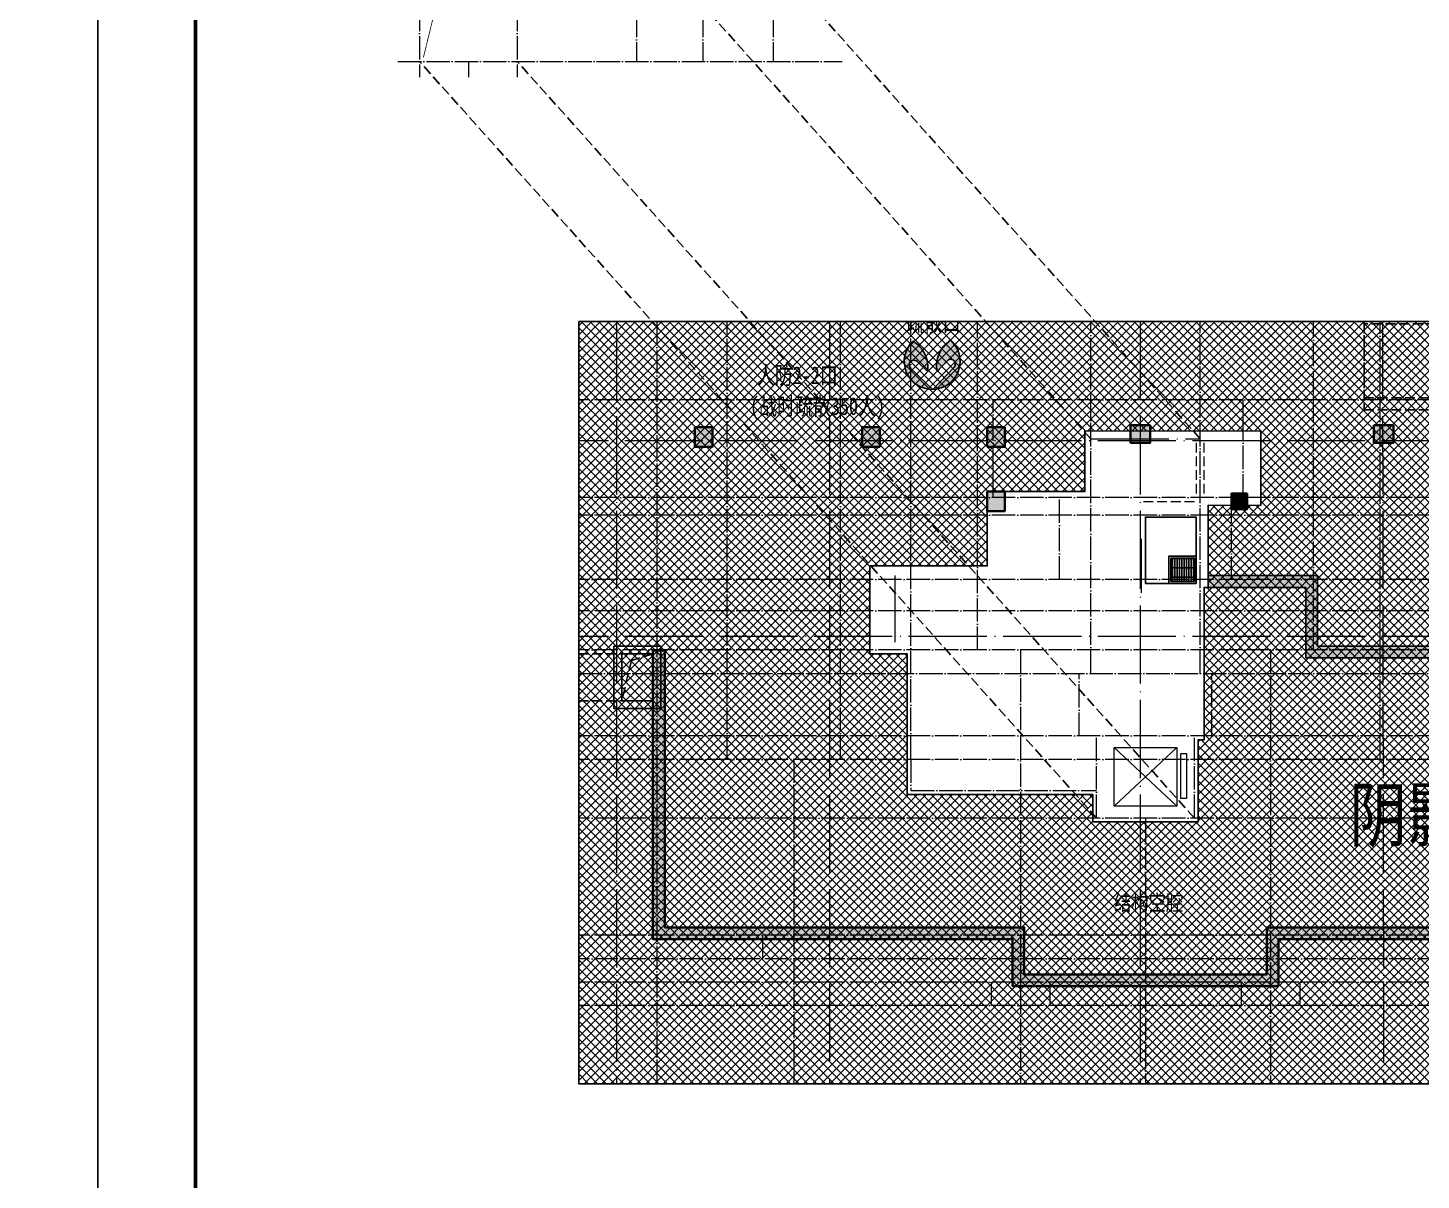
# Model space of a CAD drawing. Extents: x -518115 to 389031, y -231062 to 1628073.
# Drawn here: x -2774 to 32868, y 735166 to 764643 of the extents above; entities that cross this region are included whole.
import ezdxf
from ezdxf.xclip import XClip

# ---------------------------------------------------------------- set-up
doc = ezdxf.new("R2010")
doc.units = 0
doc.header["$LTSCALE"] = 1000
doc.header["$MEASUREMENT"] = 0
doc.header["$XCLIPFRAME"] = 0
for name, pattern in [('#P_--_20B1_001_t3$0$DASH', [0.35, 0.25, -0.1]), ('__DASH', [0.35, 0.25, -0.1]), ('DASH', [0.35, 0.25, -0.1]), ('DOTE', [2.4200000000000004, 2, -0.2, 0.02, -0.2]), ('HIDDEN', [0.375, 0.25, -0.125])]:
    doc.linetypes.add(name, pattern=pattern)
for name, color, linetype in [('0-R-口部编号', 211, 'Continuous'), ('0-R-风井', 2, 'Continuous'), ('0-R疏散口', 20, 'Continuous'), ('0-R防护单元标注', 2, 'Continuous'), ('HS-A-停车位（标准）', 9, 'Continuous'), ('S-砼墙', 40, 'Continuous'), ('text', 7, 'Continuous'), ('人防集水坑', 11, 'Continuous'), ('图框', 140, 'Continuous'), ('审核', 1, 'Continuous'), ('排水', 155, 'Continuous'), ('疏散口', 20, 'Continuous')]:
    doc.layers.add(name, color=color, linetype=linetype)
for name, color, linetype, lineweight in [('3.5方案汇报，与郭总、侯月琴确定户型_t8$0$STAIR', 2, 'Continuous', 18), ('DOTE', 19, 'DOTE', 9), ('PUB_HATCH', 8, 'Continuous', 9), ('STAIR', 2, 'Continuous', 18), ('WINDOW', 144, 'Continuous', 15), ('填充', 251, 'Continuous', 5), ('平面-看线', 45, 'Continuous', 15), ('砼柱', 2, 'Continuous', 35)]:
    doc.layers.add(name, color=color, linetype=linetype, lineweight=lineweight)
doc.layers.add('yichutu', color=7, linetype='Continuous', true_color=0xffffff, plot=False)
doc.styles.add('-宋体', font='', dxfattribs={"width": 0.8})
doc.styles.add('黑体', font='')
doc.styles.get('-宋体').set_extended_font_data('SimSun')
doc.styles.get('黑体').set_extended_font_data('SimHei')

# ---------------------------------------------------------------- blocks, each defined once
blk = doc.blocks.new('A$C27F3146B')
at = {"layer": '填充'}
h = blk.add_hatch(dxfattribs=at)
h.set_pattern_fill('ANSI37', color=196, scale=100, style=0)
h.set_pattern_definition([(45, (794705.0482087337, -474761.836884725), (-112.2532015133644, 112.2532015133644), []), (135, (794705.0482087337, -474761.836884725), (-112.2532015133644, -112.2532015133644), [])])
h.paths.add_polyline_path([(-43549.98705723765, 15149.9976225131), (-43549.98705724615, 13249.99742046313), (-46550.0768623678, 13249.99742046394), (-46550.07686237048, 11000.01296610897), (-45599.9038010895, 10999.9808591574), (-45599.96154220041, 7400.037170216208), (-40849.98584681842, 7399.973180385074), (-40849.98951170268, 6700.005560455495), (-38149.98714678036, 6700.004302151501), (-38149.98469400604, 8800.065047275042), (-37999.93440811674, 8799.93633044837), (-37999.93702460511, 12699.94368627027), (-37899.99026455986, 12700.05124406388), (-37899.9853567289, 14799.9976548811), (-36550.23439536814, 14797.83500045375), (-36550.24305020669, 16694.58384923893), (-41049.98717352166, 16701.81389186496), (-41049.98716781393, 15150.00141426676)], flags=16)
h.paths.add_polyline_path([(-53999.98686754133, 19499.99999882316), (0, 19499.99999882316), (0, 0), (-53999.98686754133, 0)])
at = {"layer": '填充', "color": 196}
for points in [[(-53999.98686754133, 19499.99999882316), (0, 19499.99999882316), (0, 0), (-53999.98686754133, 0)], [(-43549.98705723765, 15149.9976225131), (-43549.98705724615, 13249.99742046313), (-46550.0768623678, 13249.99742046394), (-46550.07686237048, 11000.01296610897), (-45599.9038010895, 10999.9808591574), (-45599.96154220041, 7400.037170216208), (-40849.98584681842, 7399.973180385074), (-40849.98951170268, 6700.005560455495), (-38149.98714678036, 6700.004302151501), (-38149.98469400604, 8800.065047275042), (-37999.93440811674, 8799.93633044837), (-37999.93702460511, 12699.94368627027), (-37899.99026455986, 12700.05124406388), (-37899.9853567289, 14799.9976548811), (-36550.23439536814, 14797.83500045375), (-36550.24305020669, 16694.58384923893), (-41049.98717352166, 16701.81389186496), (-41049.98716781393, 15150.00141426676)]]:
    blk.add_lwpolyline(points, close=True, dxfattribs=at)
blk = doc.blocks.new('A$C1DD019F9')
at = {"layer": '疏散口'}
h = blk.add_hatch(color=256, dxfattribs=at)
edge = h.paths.add_edge_path()
edge.add_line((1657.837590239942, 3315.723901660649), (367.3306208625436, 2025.216944172512))
edge.add_arc((562.7390984487897, 1829.808464785995), 276.3493204781321, 134.999999736071, 315.0000450135555)
edge.add_line((758.1477304548025, 1634.400139819365), (1381.488251060247, 2257.740654682275))
edge.add_arc((-487.2515846193137, 1989.868379143272), 1887.841129295078, -24.12321173134552, 8.157426411511608, ccw=False)
edge.add_arc((-487.2518275084583, 1989.868449001487), 1887.841379523462, 303.5961554791981, 335.8767893464231, ccw=False)
edge.add_arc((1657.83757689014, 1657.627985069564), 1658.095916591085, 89.99999953869542, 228.4172749558772, ccw=False)
h = blk.add_hatch(color=256, dxfattribs=at)
edge = h.paths.add_edge_path()
edge.add_line((1657.837590239942, 3315.723901660649), (2948.344559617341, 2025.216944172512))
edge.add_arc((2752.936082031095, 1829.808464785995), 276.3493204781321, -135.00004501355562, 45.000000263928996, ccw=False)
edge.add_line((2557.527450025082, 1634.400139819365), (1934.186929419636, 2257.740654682275))
edge.add_arc((3802.926765099197, 1989.868379143272), 1887.841129295078, 171.8425735884883, 204.1232117313454)
edge.add_arc((3802.927007988342, 1989.868449001489), 1887.841379523464, 204.123210653577, 236.403844520802)
edge.add_arc((1657.837603589745, 1657.627985069564), 1658.095916591085, 311.5827250441228, 450.0000004613047)
for points in [[(1657.837590239942, 3315.723901660649), (367.3306208625437, 2025.216944172512, 1.000000395120669), (758.1477304548025, 1634.400139819365), (1381.488251060247, 2257.740654682275, -0.1417897514410627), (1235.721885070204, 1218.307265423704, -0.141789732410033), (557.3581269979476, 417.3751685111782, -0.6899650482418342), (1657.837590239942, 3315.723901660649)], [(1657.837590239942, 3315.723901660649), (2948.344559617341, 2025.216944172512, -1.000000395120669), (2557.527450025082, 1634.400139819365), (1934.186929419636, 2257.740654682275, 0.1417897514410627), (2079.953295409679, 1218.307265423704, 0.141789732410033), (2758.317053481937, 417.3751685111782, 0.6899650482418342), (1657.837590239942, 3315.723901660649)]]:
    blk.add_lwpolyline(points, format="xyb", close=True, dxfattribs=at)
blk = doc.blocks.new('TYUIYOIUO')
at = {"layer": '0-R-风井', "linetype": '__DASH'}
for p, q in [((-176845.2648744954, 752267.982219515), (-172262.26606619, 752267.982219515)), ((-172262.26606619, 752267.982219515), (-172262.26606619, 751067.982219515)), ((-171462.26606619, 752267.982219515), (-172262.26606619, 752267.982219515)), ((-171462.26606619, 751067.982219515), (-171462.26606619, 752267.982219515)), ((-177645.2648744954, 751067.982219515), (-172262.26606619, 751067.982219515)), ((-172262.26606619, 751067.982219515), (-171462.26606619, 751067.982219515)), ((-171462.26606619, 751067.982219515), (-172262.26606619, 751067.982219515))]:
    blk.add_line(p, q, dxfattribs=at)
blk.add_lwpolyline([(-171462.2654039526, 752267.9820795364), (-172010.2674376408, 752096.4550322909), (-172262.26606619, 751067.982219515)], dxfattribs=at)
blk = doc.blocks.new('A$C25A378E3')
at = {"layer": 'HS-A-停车位（标准）', "linetype": 'DASH'}
for p, q in [((299.9288666398497, 4280.200665866025), (299.9276344913524, 4120.200664976728)), ((299.9288666398497, 4280.200665866025), (799.9285807174165, 4280.00894703425)), ((799.9285807174165, 4280.00894703425), (799.9273485837039, 4120.008946264163)), ((1699.929113851395, 4280.193678615266), (1699.927881702897, 4120.19367778569)), ((1699.929113851395, 4280.193678615266), (2199.928827928961, 4280.001959843212)), ((2199.928827928961, 4280.001959843212), (2199.927595795365, 4120.001958953799)), ((299.9276344913524, 4120.200664976728), (799.9273485837039, 4120.008946264163)), ((299.9282505712472, 4200.200665451237), (799.9279646449722, 4200.00894667895)), ((1699.927881702897, 4120.19367778569), (2199.927595795365, 4120.001958953799)), ((1699.928497782676, 4200.193678200361), (2199.928211856517, 4200.001959428308)), ((300.0205537431175, 1700.046125917463), (-199.9740653929766, 2550.049336581258)), ((2200.020893819514, 1700.035927985562), (2700.026429273654, 2550.032717227354))]:
    blk.add_line(p, q, dxfattribs=at)
for points in [[(1.164153218269348e-10, 5499.999999999884), (2499.999999842257, 5499.971898506512), (2499.938176556607, -0.02810114610474557), (-0.06182328553404659, 3.472669050097466e-07)], [(299.9943796824664, 4999.996627852321), (2199.994379562442, 4999.975270717288), (2199.938176575466, -0.02472896687686443), (299.9381766954903, -0.003371831844560802)]]:
    blk.add_lwpolyline(points, close=True, dxfattribs=at)
blk = doc.blocks.new('A$C24B36177')
for points in [[(8033.00957166939, -57549.99999965215), (7583.00957166939, -57549.99999965215), (7583.00957166939, -58049.99999965215), (8033.00957166939, -58049.99999965215)], [(12308.00957166939, -57549.99999965215), (11858.00957166939, -57549.99999965215), (11858.00957166939, -58049.99999965215), (12308.00957166939, -58049.99999965215)], [(15508.00957167544, -57549.99999965215), (15058.00957167544, -57549.99999965215), (15058.00957167544, -58049.99999965215), (15508.00957167544, -58049.99999965215)], [(18725.00000000093, -57499.99999965215), (18725.00000000093, -57949.99999965215), (19225.00000000093, -57949.99999965215), (19225.00000000093, -57499.99999965215)], [(24950.00000000093, -57499.99999965215), (24950.00000000093, -57949.99999965215), (25450.00000000093, -57949.99999965215), (25450.00000000093, -57499.99999965215)], [(15508.00957167544, -59195.67061941), (15058.00957167544, -59195.67061941), (15058.00957167544, -59695.67061941), (15508.00957167544, -59695.67061941)], [(21708.00957167544, -59245.67061941), (21308.00957167544, -59245.67061941), (21308.00957167544, -59645.67061941), (21708.00957167544, -59645.67061941)]]:
    blk.add_hatch(color=1).paths.add_polyline_path(points)
at = {"layer": '砼柱', "color": 1, "lineweight": 35}
for points in [[(8033.00957166939, -57549.99999965215), (7583.00957166939, -57549.99999965215), (7583.00957166939, -58049.99999965215), (8033.00957166939, -58049.99999965215)], [(12308.00957166939, -57549.99999965215), (11858.00957166939, -57549.99999965215), (11858.00957166939, -58049.99999965215), (12308.00957166939, -58049.99999965215)], [(15508.00957167544, -57549.99999965215), (15058.00957167544, -57549.99999965215), (15058.00957167544, -58049.99999965215), (15508.00957167544, -58049.99999965215)], [(18725.00000000093, -57499.99999965215), (18725.00000000093, -57949.99999965215), (19225.00000000093, -57949.99999965215), (19225.00000000093, -57499.99999965215)], [(24950.00000000093, -57499.99999965215), (24950.00000000093, -57949.99999965215), (25450.00000000093, -57949.99999965215), (25450.00000000093, -57499.99999965215)], [(15508.00957167544, -59195.67061941), (15058.00957167544, -59195.67061941), (15058.00957167544, -59695.67061941), (15508.00957167544, -59695.67061941)], [(21708.00957167544, -59245.67061941), (21308.00957167544, -59245.67061941), (21308.00957167544, -59645.67061941), (21708.00957167544, -59645.67061941)]]:
    blk.add_lwpolyline(points, close=True, dxfattribs=at)
blk = doc.blocks.new('FSFSFASFSFESFSEF')
at = {"layer": '人防集水坑', "ltscale": 0.8}
h = blk.add_hatch(dxfattribs=at)
h.set_pattern_fill('GRATE', color=256, scale=75, style=0)
h.set_pattern_definition([(270, (-806039.3574039747, 23438904.07928268), (59.53125, -1.822618869043522e-14), []), (360, (-806039.3574039747, 23438904.07928268), (8.748522416193854e-14, 238.125), [])])
h.paths.add_polyline_path([(286466.5787021541, 761315.5335229017), (287066.5787021541, 761315.5335229017), (287066.5787021541, 760715.5335229017), (286466.5787021541, 760715.5335229017)])
at = {"layer": '人防集水坑'}
for points in [[(287116.5787021541, 760665.5335229017), (286416.5787021541, 760665.5335229017), (286416.5787021541, 761365.5335229017), (287116.5787021541, 761365.5335229017)], [(287066.5787021541, 760715.5335229017), (286466.5787021541, 760715.5335229017), (286466.5787021541, 761315.5335229017), (287066.5787021541, 761315.5335229017)]]:
    blk.add_lwpolyline(points, close=True, dxfattribs=at)
at = {"layer": '排水'}
blk.add_lwpolyline([(285816.5787021536, 760665.5335229018), (287116.5787021536, 760665.5335229018), (287116.5787021534, 762365.5335229018), (285816.5787021534, 762365.5335229018)], close=True, dxfattribs=at)
blk = doc.blocks.new('A$C74D73064')
at = {"layer": 'S-砼墙', "linetype": 'ByBlock'}
h = blk.add_hatch(color=8, dxfattribs=at)
h.dxf.hatch_style = 1
h.paths.add_polyline_path([(120813.0446735102, 23073.58569761738), (120813.0446735102, 22773.58569761738), (123313.0446743382, 22773.58569761738), (123313.0446743382, 20973.58569842193), (132389.0566211405, 20973.58570694039), (132389.0566207754, 21273.58570694039), (123613.0446743382, 21273.58569878701), (123613.0446743382, 23073.58569761738)])
h = blk.add_hatch(color=8, dxfattribs=at)
h.dxf.hatch_style = 1
h.paths.add_polyline_path([(132397.3616232753, 14073.585692161), (122313.0446736768, 14073.58569050278), (122313.0446735204, 12873.58569222968), (116113.0446758429, 12873.58569303458), (116113.0446763914, 14073.58569720155), (106913.0446720375, 14073.58570140856), (106913.0446720375, 21162.71327298798), (106613.0446720375, 21162.71327298798), (106613.0446720375, 13773.5857015457), (115813.0446763444, 13773.5856973395), (115813.0446757958, 12573.58569307462), (122613.0446734813, 12573.58569219057), (122613.0446736377, 13773.58569056494), (132397.3616233373, 13773.585692161)])
at = {"color": 3}
blk.add_lwpolyline([(104713.0339225737, 29573.58821820468), (158713.020790115, 29573.58821820468), (158713.020790115, 10073.58821938152), (104713.0339225737, 10073.58821938152)], close=True, dxfattribs=at)
at = {"color": 251, "true_color": 0x636466}
blk.add_lwpolyline([(115163.0337328773, 25223.58584189462), (115163.0337328688, 23323.58563984465), (112162.9439277472, 23323.58563984546), (112162.9439277445, 21073.60118549049), (113113.1169890255, 21073.56907853892), (113113.0592479146, 17473.62538959773), (117863.0349432966, 17473.56139976659), (117863.0312784123, 16773.59377983701), (120563.0336433346, 16773.59252153302), (120563.036096109, 18873.65326665656), (120713.0863819983, 18873.52454982989), (120713.0837655099, 22773.53190565179), (120813.0305255551, 22773.6394634454), (120813.0354333861, 24873.58587426262), (122162.7863947469, 24871.42321983527), (122162.7777399083, 26768.17206862045), (117663.0336165933, 26775.40211124648), (117663.0336223011, 25223.58963364828)], close=True, dxfattribs=at)
at = {"layer": '3.5方案汇报，与郭总、侯月琴确定户型_t8$0$STAIR'}
for p, q in [((120013.0339389598, 18673.57902331755), (118413.0339389594, 17173.57902331895)), ((118413.0339389594, 18673.57902331755), (120013.0339389598, 17173.57902331895))]:
    blk.add_line(p, q, dxfattribs=at)
for points in [[(118413.0339389594, 17173.57902331895), (118413.0339389594, 18673.57902331755), (120013.0339389598, 18673.57902331755), (120013.0339389598, 17173.57902331895)], [(120113.0339389503, 17373.57902343443), (120113.0339389503, 18523.5790234349), (120263.0339389531, 18523.5790234349), (120263.0339389531, 17373.57902343443)]]:
    blk.add_lwpolyline(points, close=True, dxfattribs=at)
at = {"layer": 'DOTE', "color": 5}
for p, q in [((105680.0351011312, 54519.25646164967), (105680.0351011312, 8148.876076509594)), ((111130.0351011313, 54519.25646164967), (111130.0351011313, 8148.87607650971)), ((119080.0351011315, 54519.25646164967), (119080.0351011314, 8148.876076509594)), ((125240.0351011326, 54519.25646164967), (125305.0351011326, 8148.87607650971)), ((196116.0437006021, 26519.29986870533), (-86385.24772744614, 26519.29986870522)), ((117813.0342295326, 26573.58858742355), (120613.0342338524, 26573.58858742344)), ((196116.043700602, 21519.29986870522), (-86385.24772744614, 21519.29986870522))]:
    blk.add_line(p, q, dxfattribs=at)
at = {"layer": 'DOTE', "linetype": 'DOTE', "ltscale": 0.3}
for p, q in [((113212.6522477575, 18373.86246106948), (113212.6522500896, 17573.8625362569)), ((113212.6522477889, 17573.8625362569), (117962.457998734, 17573.86255010299))]:
    blk.add_line(p, q, dxfattribs=at)
at = {"layer": 'S-砼墙', "linetype": 'ByBlock'}
blk.add_lwpolyline([(120813.0446735102, 23073.58569761738), (120813.0446735102, 22773.58569761738), (123313.0446743382, 22773.58569761738), (123313.0446743382, 20973.58569842193), (132389.0566211405, 20973.58570694039), (132389.0566207754, 21273.58570694039), (123613.0446743382, 21273.58569878701), (123613.0446743382, 23073.58569761738)], close=True, dxfattribs=at)
at = {"layer": 'S-砼墙', "lineweight": 35}
blk.add_lwpolyline([(132397.3616232753, 14073.585692161), (122313.0446736768, 14073.58569050278), (122313.0446735204, 12873.58569222968), (116113.0446758429, 12873.58569303458), (116113.0446763914, 14073.58569720155), (106913.0446720375, 14073.58570140856), (106913.0446720375, 21162.71327298798), (106613.0446720375, 21162.71327298798), (106613.0446720375, 13773.5857015457), (115813.0446763444, 13773.5856973395), (115813.0446757958, 12573.58569307462), (122613.0446734813, 12573.58569219057), (122613.0446736377, 13773.58569056494), (132397.3616233373, 13773.585692161)], close=True, dxfattribs=at)
at = {"layer": 'STAIR', "color": 246, "linetype": '#P_--_20B1_001_t3$0$DASH'}
for p, q in [((120512.6750830495, 26473.43362693675), (120512.6750830772, 25173.82425416785)), ((120712.6750830704, 25173.82425416785), (120712.6699965849, 26473.82416620152)), ((119163.0375650983, 24973.57798508916), (120513.0339390835, 24973.57798461604))]:
    blk.add_line(p, q, dxfattribs=at)
at = {"layer": 'STAIR'}
blk.add_lwpolyline([(119103.032920602, 24015.1139625354), (119103.0252705385, 22633.57843905326)], dxfattribs=at)
at = {"layer": 'WINDOW'}
blk.add_line((112812.9477454291, 21373.64992184553), (112812.9940717818, 23073.58563984302), dxfattribs=at)
for name, p in [('A$C24B36177', (100104.7992927884, 84419.25646130543)), ('A$C27F3146B', (158713.020790115, 10073.58821938152)), ('FSFSFASFSFESFSEF', (-166603.5447635109, -737791.9544918024))]:
    blk.add_blockref(name, p)
at = {"layer": '0-R疏散口', "xscale": -0.4305656706515025, "yscale": 0.4305656706515025, "zscale": 0.4305656706515025, "rotation": 181.4259203059818}
blk.add_blockref('A$C1DD019F9', (113024.1623974968, 29247.61985983886), dxfattribs=at)
at = {"layer": 'HS-A-停车位（标准）'}
blk.add_blockref('TYUIYOIUO', (278075.2999756153, -731194.3965097175), dxfattribs=at)
at = {"layer": 'HS-A-停车位（标准）', "linetype": 'DASH', "xscale": -1, "rotation": 269.9993559612105}
blk.add_blockref('A$C25A378E3', (124805.035101479, 27319.3182849366), dxfattribs=at)
at = {"layer": '0-R-口部编号', "style": '-宋体', "width": 0.75}
for s, p in [('人防2-2口', (109270.4349734172, 27974.05456492212)), ('(战时疏散350人)', (109097.6743380412, 27185.1620802572))]:
    blk.add_text(s, height=450, dxfattribs=at).set_placement(p)
at = {"layer": '0-R疏散口', "style": '-宋体', "width": 0.75}
blk.add_text('疏散口', height=450, dxfattribs=at).set_placement((113100.2447193356, 29316.4898346425))
at = {"layer": '0-R防护单元标注', "color": 2, "style": '-宋体', "width": 0.8}
blk.add_text('结构空腔', height=405, dxfattribs=at).set_placement((118411.6359662534, 14504.12095285417))
blk = doc.blocks.new('HFHFTHFD')
at = {"layer": 'DOTE', "linetype": 'DOTE', "ltscale": 0.3}
for p, q in [((420616.5787028493, 612948.8100463543), (420616.5787028495, 593448.8100475312)), ((422416.5787019647, 601748.8100391305), (422416.5787019647, 612948.8100463543)), ((425316.5787020741, 601748.8100473222), (425316.5787020741, 612948.8100463543)), ((427116.5787021646, 601748.8100473222), (427116.5787027501, 612948.8100463543)), ((428816.5787016117, 604548.8100388076), (428816.5787015849, 612948.8100463543)), ((431716.5787021924, 603949.0803065526), (431716.5787021923, 612948.8100463543)), ((434516.5787031293, 603949.0803065526), (434516.5787031293, 612948.8100463543)), ((437416.57870371, 604548.8100388076), (437416.5787037368, 612948.8100463543)), ((439116.5787031571, 601748.8100473222), (439116.5787025715, 612948.8100463543)), ((472616.5787020951, 610948.8100463543), (418616.5787028495, 610948.8100463543)), ((429216.5787418562, 608448.8079394411), (429216.5792071599, 610948.8075475836)), ((435616.5800621139, 608448.8079394314), (435616.5805274176, 610948.8075475739)), ((472616.5787020951, 608448.8100463543), (418616.5787028495, 608448.8100463543)), ((430916.5787021924, 606348.8100465569), (430916.5787021922, 608448.8100463543)), ((435316.5787031294, 606348.8100465569), (435316.5787031293, 608448.8100463543)), ((472616.5787020951, 607998.8100463543), (418616.5787028495, 607998.8100463543)), ((472616.5787020951, 606348.8100465569), (418616.5787028495, 606348.8100465569)), ((472616.5787020951, 605548.8100406288), (418616.5787028495, 605548.8100406289)), ((472616.5787020951, 604548.8100471114), (418616.5787028495, 604548.8100471116)), ((429916.7956125877, 604548.8100471115), (429916.5572264311, 593448.8100475312)), ((436316.361792734, 604548.8100471115), (436316.6001788905, 593448.8100475312)), ((418616.5787028495, 603949.0803176122), (472616.5787020951, 603949.0802720234)), ((431416.5779594908, 602348.8100463725), (431416.5779592263, 603948.8100463734)), ((434816.5794645891, 602348.8100463725), (434816.5794648536, 603948.8100463734)), ((472616.5787020951, 602348.8100463724), (418616.5787028495, 602348.8100463726)), ((431866.5787074884, 600248.8100463784), (431866.5787075731, 602348.8100463543)), ((434366.5786978334, 600248.8100463304), (434366.5786977486, 602348.8100463543)), ((472616.5787020951, 601748.8100473221), (418616.5787028495, 601748.8100473222)), ((424116.5787026776, 601748.8100392178), (424116.5787026776, 593448.8100475312)), ((472616.5787020951, 600248.810045596), (418616.5787028495, 600248.8100466327)), ((433116.5787096269, 600248.8100463543), (433116.5787096269, 593448.8100475312)), ((472616.5787020951, 597248.8100389724), (418616.5787028495, 597248.8100389724)), ((423316.5787026776, 597248.8100389725), (423316.5787026776, 596648.8100389723)), ((472616.5787020951, 596648.8100389723), (418616.5787028495, 596648.8100389723)), ((472616.5787020951, 596048.810047531), (418616.5787028495, 596048.810047531)), ((429166.6130644571, 596048.8100475312), (429166.6001787189, 595448.8100475312)), ((430666.5829980801, 596048.8100475312), (430666.5958838182, 595448.8100475312)), ((435566.574427765, 596048.8100475312), (435566.5615420268, 595448.8100475312)), ((437066.544361388, 596048.8100475312), (437066.5572471261, 595448.8100475312)), ((472616.5787020951, 595448.810047531), (418616.5787028495, 595448.8100475312))]:
    blk.add_line(p, q, dxfattribs=at)
blk = doc.blocks.new('TK')
at = {"layer": '图框'}
blk.add_lwpolyline([(465375.0184975343, 548713.6539831527), (549475.0184975343, 548713.6539831527), (549475.0184975343, 489313.6539831528), (465375.0184975343, 489313.6539831528)], close=True, dxfattribs=at)
blk.add_lwpolyline([(465375.0184975343, 548713.6539831527), (549475.0184975343, 548713.6539831527), (549475.0184975343, 489313.6539831528), (465375.0184975343, 489313.6539831528)], close=True, dxfattribs=at)
at = {"layer": '图框', "const_width": 100}
blk.add_lwpolyline([(548475.0184975343, 490313.6539831528), (548475.0184975343, 547713.6539831527), (467875.0184975343, 547713.6539831527), (467875.0184975343, 490313.6539831528)], close=True, dxfattribs=at)
blk = doc.blocks.new('yct-841-594-84100-59399.9999999999-100-1000.0')
at = {"layer": 'yichutu', "color": 7, "true_color": 0xffffff}
blk.add_lwpolyline([(0, 0), (0, 59399.99999999994), (84100, 59399.99999999994), (84100, 0)], close=True, dxfattribs=at)
blk = doc.blocks.new('A$C110D7C8B')
h = blk.add_hatch()
h.set_pattern_fill('ANSI32', color=246, scale=12, angle=135)
h.set_pattern_definition([(180, (0, 0), (-3.552713678800501e-15, -57.15000000000001), []), (180, (-19.05000822845492, 19.05000822845492), (-3.552713678800501e-15, -57.15000000000001), [])])
h.paths.add_polyline_path([(50, -1350.000000041677), (250.0000000000582, -1350.000000041677), (249.9999999999709, -150), (50.0000000000291, -150)])
at = {"color": 246}
for points in [[(0, -100), (300, -100), (300, -1400.000000041677), (0, -1400.000000041677)], [(50, -150), (250, -150), (250, -1350.000000041677), (50, -1350.000000041677)]]:
    blk.add_lwpolyline(points, close=True, dxfattribs=at)
blk = doc.blocks.new('A$C028C60F5')
at = {"color": 6}
blk.add_lwpolyline([(400.0000000717118, -1.851003617048264e-07), (0, 0), (-1.851003617048264e-07, -400.0000001632143), (399.9999998866115, -400.0000003483146)], close=True, dxfattribs=at)
at = {"layer": 'PUB_HATCH'}
blk.add_solid([(-1.851003617048264e-07, -400.0000001632143), (399.9999998866115, -400.0000003483146), (0, 0), (400.0000000717118, -1.851003617048264e-07)], dxfattribs=at)
blk = doc.blocks.new('A$C28781836')
at = {"color": 6, "const_width": 20}
for points in [[(-10119.74675783236, -5500.243901853333), (-9734.167879659159, -530.5246518856147), (-7519.74645551201, -200.2097836569883)], [(-10119.74482251349, -7600.249561245553), (-9734.163560814166, -6030.524345523096), (-7519.742136667017, -5700.209477294469)], [(-9969.746456323192, -9700.245550757623), (-9584.167872510036, -8130.523613388767), (-7669.746456337685, -7800.20874516014)]]:
    blk.add_lwpolyline(points, dxfattribs=at)
at = {"layer": 'DOTE', "linetype": 'DOTE', "ltscale": 0.3}
for p, q in [((-10219.74645435088, 1581.218299383647), (-10219.74645435071, -7700.246436149348)), ((-7419.746458312438, 1581.218299383647), (-7419.746458312613, -7700.244437432266)), ((-6319.745283643017, 1581.218299383647), (-6319.7452836429, -1600.245542986202)), ((-4519.746452808264, 1581.218299383647), (-4519.746452808671, -9800.242652851273)), ((-2819.746453945816, 1581.218299383647), (-2819.746453945816, -9800.240368603263)), ((-1019.746453295695, 1581.218299383647), (-1019.746453295695, -9800.240368603263)), ((-10619.74645439629, 899.754457013798), (743.8331035822048, 899.7544570136815)), ((-10619.74645439634, -100.2465892548207), (743.8330797610688, -100.2465892552864)), ((-10619.7464543964, -1600.245542986202), (743.8331035822048, -1600.245542986202)), ((-10619.7464543964, -2050.245542986202), (743.8331035822048, -2050.245542986202)), ((-10619.7464543964, -3700.245542986202), (743.833103582263, -3700.245542986086)), ((-10619.74645439652, -5500.245550913503), (743.8331035822048, -5500.245550913503)), ((-10619.74645439646, -5600.246664656908), (743.8331035822048, -5600.23855302122)), ((-10619.74645439652, -6100.245550913503), (743.8331035822048, -6100.245550913503)), ((-10619.74645439454, -7700.246721680276), (743.8331035841256, -7700.238610044587)), ((-10069.74645357818, -7700.246329075075), (-10069.74645357812, -10200.24555084261)), ((-7569.550093442725, -7700.244544366142), (-7569.550093442667, -10200.24554942362)), ((-10619.74645438691, -9800.246721668052), (743.8331035917508, -9800.238610032364)), ((-8819.648726167448, -9800.245436708676), (-8819.64872616739, -10205.08561670512))]:
    blk.add_line(p, q, dxfattribs=at)
at = {"layer": 'STAIR', "color": 246, "linetype": '#P_--_20B1_001_t3$0$DASH'}
for p, q in [((-1500, 0), (-4152.000000014203, 1.047737896442413e-09)), ((-1499.999999999884, -69.99999995273538), (-4152.000000013737, -69.75341075321194)), ((-1500.000000000116, -129.9999999527354), (-4152.000000013388, -129.7534107532119)), ((-1500.000000001164, -200), (-4152.000000012922, -199.9999999989523)), ((-4111.199999980512, -260.0000000090804), (-1500.000000001164, -260.0000000224682)), ((-1500, -1500.000000031665), (-3267.999999990105, -1499.999999998952)), ((-1499.999999999884, -1569.9999999844), (-3267.999999989639, -1569.754457053379)), ((-1500.000000000116, -1629.9999999844), (-3267.999999989115, -1629.754457012867)), ((-1500.000000001164, -1700.000000031665), (-3267.999999989115, -1699.754457054427))]:
    blk.add_line(p, q, dxfattribs=at)
at = {"layer": 'STAIR'}
for p, q in [((-5920, -259.9999999997672), (-4111.19999998057, -260.0000000090804)), ((-8869.74283019395, -1700.246588996262), (-7519.746456208813, -1700.246589469374))]:
    blk.add_line(p, q, dxfattribs=at)
at = {"layer": 'STAIR', "color": 246, "linetype": '#P_--_20B1_001_t3$0$DASH'}
blk.add_lwpolyline([(-1500, 0), (0, 0), (0, -1700.000000028405), (-1500, -1700.000000028405)], close=True, dxfattribs=at)
at = {"layer": 'STAIR'}
blk.add_lwpolyline([(-7519.746456187801, -1640.246589469374), (-8929.755123912648, -1640.246588975191), (-8929.755124753749, -4040.246135032154)], dxfattribs=at)
at = {"layer": '审核', "color": 58, "linetype": 'HIDDEN', "ltscale": 0.2}
blk.add_line((-6119.755594726943, -200.1547837678809), (-6119.682242507813, -1500.172692473629), dxfattribs=at)
at = {"layer": '平面-看线'}
for p, q in [((-1500.000000001164, -200), (-1500, 0)), ((-1500.000000001164, -1700.000000031665), (-1500, -1500.000000031665))]:
    blk.add_line(p, q, dxfattribs=at)
for name, p in [('A$C110D7C8B', (-7319.746456009045, -100.2399003441678)), ('A$C028C60F5', (-6619.744458064088, -1500.248004525783))]:
    blk.add_blockref(name, p)

msp = doc.modelspace()

# ---------------------------------------------------------------- linework, layer by layer
at = {"color": 251, "linetype": '__DASH', "true_color": 0x636466}
for p, q in [((24416.38375371019, 754129.899819053), (7093.753070252365, 773483.9353127617)), ((27216.38375258725, 754129.8998190528), (9893.753069129307, 773483.9353127617)), ((24566.38444834272, 744429.9000792454), (7243.753764884779, 763783.9355729541)), ((27066.58011461841, 744429.9000792454), (9743.949431160465, 763783.9355729541))]:
    msp.add_line(p, q, dxfattribs=at)
for points in [[(12216.57867840695, 748829.8961492925), (13416.5786252683, 748829.8961492925), (13416.5786252683, 747229.8961492925), (12216.57867840695, 747229.8961492925)], [(12416.57867840695, 748629.8961492925), (13216.5786252683, 748629.8961492925), (13216.5786252683, 747429.8961492925), (12416.57867840695, 747429.8961492925)]]:
    msp.add_lwpolyline(points, close=True)

# ---------------------------------------------------------------- block references
for name, p in [('TK', (-466360.9056858412, 230351.6795938152)), ('A$C28781836', (17313.50022121728, 773584.1811237114)), ('HFHFTHFD', (-407299.9999999775, 144181.0900190733))]:
    msp.add_blockref(name, p)
ref = msp.add_blockref('A$C74D73064', (-93396.45523101836, 727556.3104394949))
XClip(ref).set_block_clipping_path([(104713.0339225737, 10073.588219381461), (158713.0208014316, 29573.5896259328)])
at = {"layer": 'yichutu'}
msp.add_blockref('yct-841-594-84100-59399.9999999999-100-1000.0', (-985.8871883068932, 719665.3335769682), dxfattribs=at)

# ---------------------------------------------------------------- texts
at = {"layer": 'text', "color": 2, "style": '黑体', "width": 0.8}
msp.add_text('阴影部分详地库图纸', height=1345.89029535865, dxfattribs=at).set_placement((31033.40088619245, 743840.63587833))

doc.saveas('drawing.dxf')
